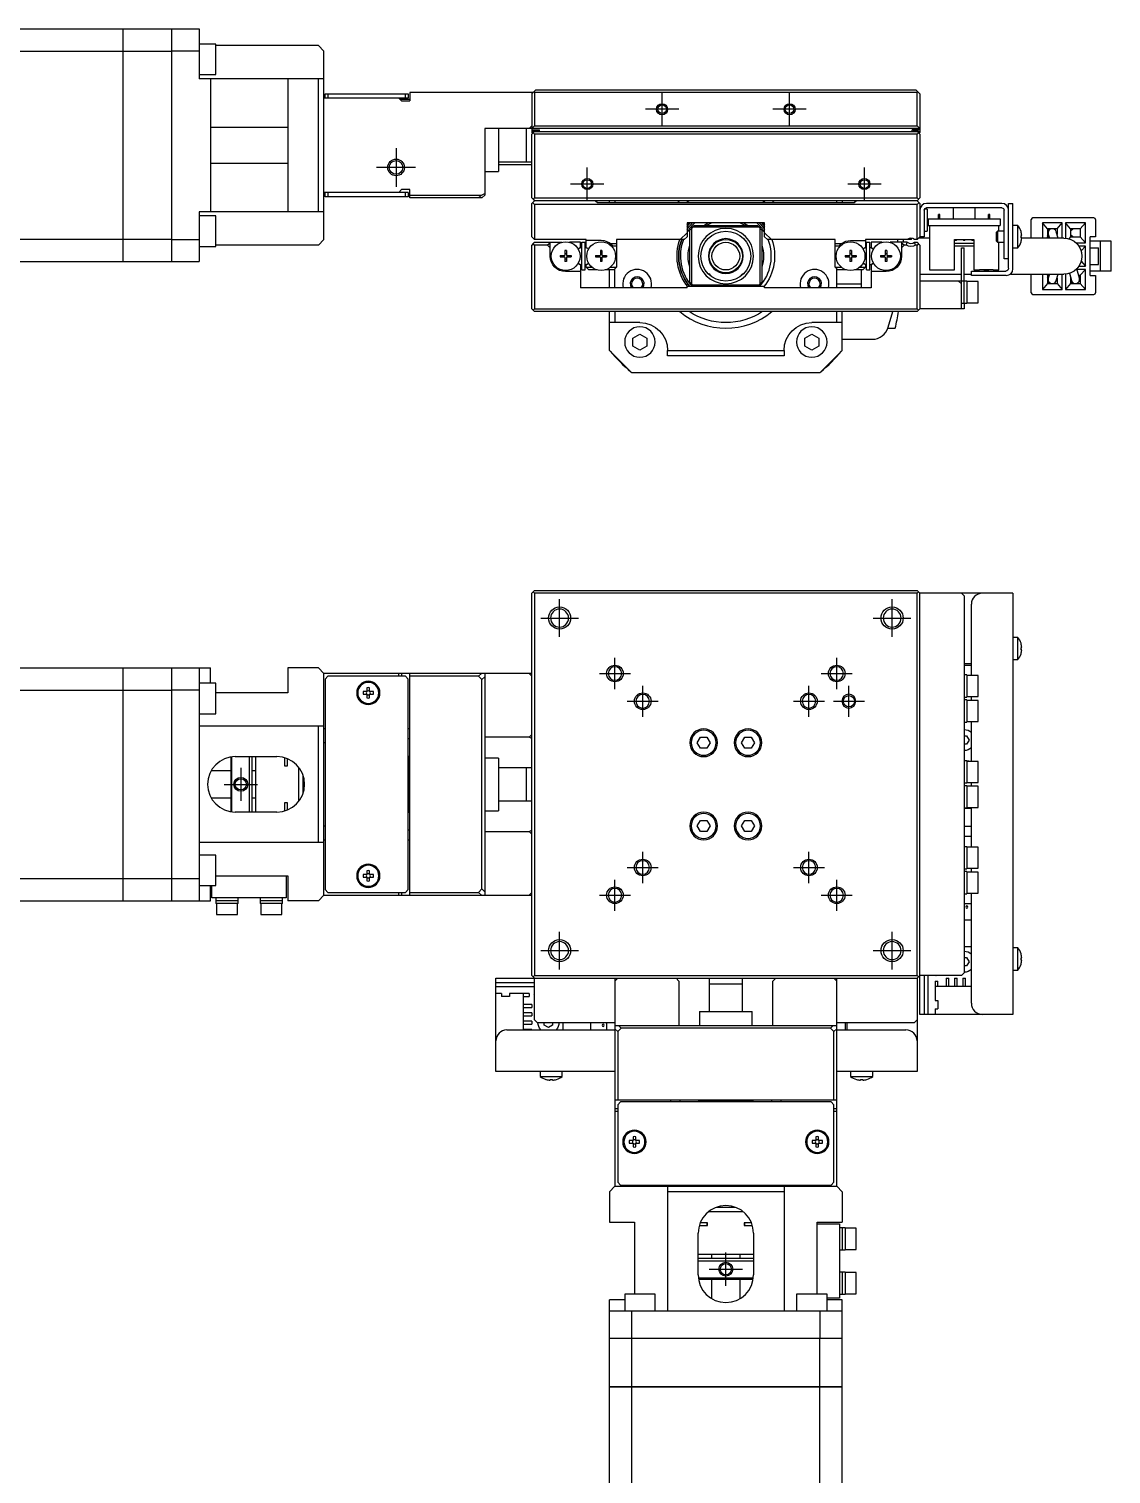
# Model space of a CAD drawing. Extents: x 0 to 902, y -8 to 514.
# Drawn here: x 231.6 to 426.8, y 252.8 to 513.5 of the extents above; entities that cross this region are included whole.
import ezdxf

# ---------------------------------------------------------------- set-up
doc = ezdxf.new("R2010")
doc.units = 0
doc.header["$LTSCALE"] = 0.5
doc.linetypes.add('CENTER', pattern=[50.8, 31.75, -6.35, 6.35, -6.35])
for name, color, linetype in [('MSM_CENTER', 1, 'CENTER'), ('MSM_CONTINUOUS', 7, 'CONTINUOUS'), ('MSM_NARROW', 5, 'CONTINUOUS')]:
    doc.layers.add(name, color=color, linetype=linetype)

msp = doc.modelspace()

# ---------------------------------------------------------------- linework, layer by layer
at = {"layer": 'MSM_CENTER'}
for p, q in [((345.81, 496.02), (345.81, 502.02)), ((368.81, 496.02), (368.81, 502.02)), ((348.81, 499.02), (342.81, 499.02)), ((371.81, 499.02), (365.81, 499.02)), ((297.81, 492.02), (297.81, 485.02)), ((301.31, 488.52), (294.31, 488.52)), ((332.31, 482.52), (332.31, 488.52)), ((382.31, 482.52), (382.31, 488.52)), ((335.31, 485.52), (329.31, 485.52)), ((385.31, 485.52), (379.31, 485.52)), ((327.31, 403.81), (327.31, 410.61)), ((387.31, 403.81), (387.31, 410.61)), ((323.91, 407.21), (330.71, 407.21)), ((383.91, 407.21), (390.71, 407.21)), ((337.31, 394.41), (337.31, 400.01)), ((377.31, 394.41), (377.31, 400.01)), ((334.51, 397.21), (340.11, 397.21)), ((374.51, 397.21), (380.11, 397.21)), ((342.31, 389.41), (342.31, 395.01)), ((372.31, 389.41), (372.31, 395.01)), ((379.51, 389.41), (379.51, 395.01)), ((339.51, 392.21), (345.11, 392.21)), ((369.51, 392.21), (375.11, 392.21)), ((376.71, 392.21), (382.31, 392.21)), ((269.81, 380.21), (269.81, 374.21)), ((266.81, 377.21), (272.81, 377.21)), ((342.31, 359.41), (342.31, 365.01)), ((372.31, 359.41), (372.31, 365.01)), ((337.31, 354.41), (337.31, 360.01)), ((339.51, 362.21), (345.11, 362.21)), ((369.51, 362.21), (375.11, 362.21)), ((377.31, 354.41), (377.31, 360.01)), ((334.51, 357.21), (340.11, 357.21)), ((374.51, 357.21), (380.11, 357.21)), ((327.31, 343.81), (327.31, 350.61)), ((387.31, 343.81), (387.31, 350.61)), ((323.91, 347.21), (330.71, 347.21)), ((383.91, 347.21), (390.71, 347.21)), ((357.31, 286.72), (357.31, 292.72)), ((354.31, 289.72), (360.31, 289.72))]:
    msp.add_line(p, q, dxfattribs=at)
at = {"layer": 'MSM_CONTINUOUS'}
for p, q in [((224.61, 513.52), (248.56, 513.52)), ((248.56, 471.52), (248.56, 513.52)), ((248.56, 513.47), (248.61, 513.47)), ((248.61, 471.52), (248.61, 513.52)), ((248.61, 513.52), (262.31, 513.52)), ((257.31, 513.52), (257.31, 471.52)), ((262.31, 513.52), (262.31, 504.52)), ((224.61, 509.49), (248.56, 509.49)), ((248.56, 509.23), (248.61, 509.23)), ((248.61, 509.49), (257.31, 509.49)), ((262.31, 509.52), (257.31, 509.52)), ((265.31, 510.77), (262.31, 510.77)), ((265.31, 505.27), (265.31, 510.77)), ((283.81, 510.52), (265.31, 510.52)), ((284.81, 509.52), (283.81, 510.52)), ((284.81, 475.52), (284.81, 509.52)), ((262.31, 505.27), (265.31, 505.27)), ((284.81, 504.52), (262.31, 504.52)), ((264.31, 504.52), (264.31, 480.52)), ((278.31, 504.52), (278.31, 480.52)), ((283.81, 480.52), (283.81, 504.52)), ((300.01, 501.02), (284.81, 501.02)), ((285.01, 501.02), (285.01, 501.82)), ((285.01, 501.82), (300.01, 501.82)), ((285.51, 501.82), (285.51, 501.02)), ((298.81, 500.52), (298.31, 501.02)), ((300.31, 500.77), (298.56, 500.77)), ((299.51, 501.02), (299.51, 501.82)), ((300.01, 501.82), (300.01, 501.02)), ((300.31, 502.02), (300.31, 500.52)), ((322.51, 502.02), (300.31, 502.02)), ((322.66, 502.17), (322.31, 501.82)), ((322.31, 502.02), (322.31, 494.82)), ((323.01, 502.52), (322.66, 502.17)), ((322.81, 502.02), (322.66, 502.17)), ((322.81, 502.02), (322.81, 496.02)), ((391.81, 502.02), (322.81, 502.02)), ((323.01, 502.52), (391.61, 502.52)), ((392.31, 501.82), (391.61, 502.52)), ((391.96, 502.17), (391.81, 502.02)), ((391.81, 496.02), (391.81, 502.02)), ((392.31, 501.82), (392.31, 494.82)), ((298.81, 500.52), (300.31, 500.52)), ((278.31, 495.73), (264.31, 495.73)), ((392.31, 495.52), (313.81, 495.52)), ((313.81, 495.52), (313.81, 483.52)), ((316.31, 495.52), (316.31, 487.77)), ((321.31, 495.52), (321.31, 489.52)), ((322.31, 496.02), (321.81, 495.52)), ((322.31, 495.52), (322.81, 496.02)), ((322.81, 496.02), (391.81, 496.02)), ((391.81, 496.02), (392.31, 495.52)), ((322.31, 495.32), (323.71, 495.32)), ((322.41, 494.72), (322.31, 494.82)), ((322.56, 494.77), (322.31, 494.52)), ((322.31, 483.02), (322.31, 494.52)), ((322.41, 494.62), (322.41, 494.82)), ((322.81, 495.02), (322.56, 494.77)), ((322.81, 494.52), (322.56, 494.77)), ((323.41, 495.12), (322.71, 495.12)), ((322.81, 495.02), (391.81, 495.02)), ((391.81, 494.52), (322.81, 494.52)), ((322.81, 494.52), (322.81, 483.02)), ((323.71, 495.02), (323.71, 495.32)), ((392.31, 495.32), (390.91, 495.32)), ((390.91, 495.02), (390.91, 495.32)), ((391.91, 495.12), (391.21, 495.12)), ((392.31, 494.52), (391.81, 495.02)), ((392.06, 494.77), (391.81, 494.52)), ((391.81, 483.02), (391.81, 494.52)), ((392.31, 494.82), (392.21, 494.72)), ((392.21, 494.82), (392.21, 494.62)), ((392.31, 494.52), (392.31, 483.02)), ((264.31, 489.31), (278.31, 489.31)), ((313.81, 487.77), (316.31, 487.77)), ((316.31, 489.52), (322.31, 489.52)), ((322.31, 489.02), (316.31, 489.02)), ((300.01, 484.02), (284.81, 484.02)), ((285.01, 483.22), (285.01, 484.02)), ((300.01, 483.22), (285.01, 483.22)), ((285.51, 484.02), (285.51, 483.22)), ((298.31, 484.02), (298.81, 484.52)), ((300.31, 484.52), (298.81, 484.52)), ((299.51, 483.22), (299.51, 484.02)), ((300.01, 484.02), (300.01, 483.22)), ((300.31, 483.02), (300.31, 484.52)), ((300.31, 483.52), (313.2, 483.52)), ((313.31, 483.02), (300.31, 483.02)), ((312.7, 483.02), (313.2, 483.52)), ((313.2, 483.52), (313.81, 483.82)), ((313.81, 483.52), (313.31, 483.02)), ((322.31, 483.02), (322.56, 482.77)), ((322.81, 482.52), (322.31, 482.02)), ((322.56, 482.77), (322.81, 483.02)), ((322.56, 482.77), (322.81, 482.52)), ((322.81, 483.02), (391.81, 483.02)), ((391.81, 482.52), (322.81, 482.52)), ((333.81, 482.52), (334.16, 482.17)), ((336.31, 482.17), (336.31, 482.52)), ((337.31, 482.52), (337.31, 482.17)), ((377.31, 482.17), (377.31, 482.52)), ((378.31, 482.52), (378.31, 482.17)), ((380.46, 482.17), (380.81, 482.52)), ((391.81, 483.02), (392.06, 482.77)), ((391.81, 482.52), (392.31, 483.02)), ((392.31, 482.02), (391.81, 482.52)), ((284.81, 480.52), (262.31, 480.52)), ((262.31, 480.52), (262.31, 471.52)), ((322.31, 476.02), (322.31, 482.02)), ((322.81, 481.82), (322.46, 482.17)), ((322.81, 481.82), (322.81, 475.52)), ((391.81, 481.82), (322.81, 481.82)), ((334.16, 482.17), (380.46, 482.17)), ((392.16, 482.17), (391.81, 481.82)), ((391.81, 475.52), (391.81, 481.82)), ((392.31, 482.02), (392.31, 476.02)), ((393.11, 480.82), (393.11, 476.02)), ((393.61, 481.02), (393.16, 481.02)), ((407.11, 482.02), (393.51, 482.02)), ((407.11, 481.22), (393.51, 481.22)), ((393.61, 481.02), (393.61, 477.02)), ((395.94, 480.02), (395.69, 480.02)), ((395.69, 479.22), (395.69, 480.02)), ((395.94, 479.22), (395.94, 480.02)), ((398.31, 481.22), (398.31, 479.22)), ((402.31, 479.22), (402.31, 481.22)), ((404.69, 479.22), (404.69, 480.02)), ((404.94, 480.02), (404.69, 480.02)), ((404.94, 479.22), (404.94, 480.02)), ((407.51, 472.02), (407.51, 480.82)), ((408.31, 470.32), (408.31, 482.02)), ((408.31, 482.02), (409.11, 482.02)), ((409.11, 470.22), (409.11, 482.02)), ((265.31, 479.77), (262.31, 479.77)), ((265.31, 474.27), (265.31, 479.77)), ((364.31, 478.52), (350.31, 478.52)), ((350.31, 478.52), (350.31, 476.02)), ((350.81, 477.22), (351.11, 477.52)), ((350.81, 467.82), (350.81, 477.22)), ((351.31, 477.72), (351.11, 477.52)), ((351.11, 477.52), (351.11, 467.52)), ((351.31, 477.72), (351.61, 478.02)), ((363.31, 477.72), (351.31, 477.72)), ((351.61, 478.02), (363.01, 478.02)), ((363.01, 478.02), (363.81, 477.22)), ((363.51, 467.52), (363.51, 477.52)), ((363.81, 477.22), (363.81, 467.82)), ((364.31, 476.02), (364.31, 478.52)), ((393.81, 479.22), (393.81, 478.02)), ((393.81, 479.22), (406.81, 479.22)), ((393.81, 478.02), (406.81, 478.02)), ((394.06, 478.02), (394.06, 470.02)), ((406.56, 477.02), (406.56, 478.02)), ((406.81, 479.22), (406.81, 478.02)), ((410.01, 478.02), (409.11, 478.02)), ((410.01, 474.02), (410.01, 478.02)), ((412.41, 475.77), (412.41, 479.12)), ((423.71, 479.42), (412.71, 479.42)), ((417.96, 478.52), (414.41, 478.52)), ((414.41, 478.52), (414.41, 475.77)), ((415.31, 477.47), (414.41, 478.52)), ((415.31, 477.47), (415.31, 475.97)), ((417.06, 477.47), (415.31, 477.47)), ((415.31, 477.09), (415.69, 477.47)), ((417.06, 477.47), (417.96, 478.52)), ((417.06, 477.47), (417.06, 476.4)), ((417.96, 475.77), (417.96, 478.52)), ((418.56, 478.52), (418.56, 475.76)), ((422.21, 478.52), (418.56, 478.52)), ((419.51, 477.47), (418.56, 478.52)), ((419.51, 477.47), (419.51, 475.97)), ((421.26, 477.47), (419.51, 477.47)), ((419.51, 477.09), (419.89, 477.47)), ((421.26, 477.47), (422.21, 478.52)), ((421.26, 477.47), (421.26, 475.97)), ((422.21, 474.92), (422.21, 478.52)), ((424.01, 479.12), (424.01, 476.02)), ((224.61, 475.55), (248.56, 475.55)), ((248.56, 475.8), (248.61, 475.8)), ((248.61, 475.55), (257.31, 475.55)), ((257.31, 475.52), (262.31, 475.52)), ((283.81, 474.52), (284.81, 475.52)), ((322.31, 476.02), (322.81, 475.52)), ((322.56, 474.77), (322.31, 474.52)), ((322.56, 474.77), (322.81, 475.02)), ((322.81, 474.52), (322.56, 474.77)), ((332.11, 475.52), (322.81, 475.52)), ((322.81, 475.02), (327.7, 475.02)), ((325.61, 474.87), (325.11, 474.52)), ((325.61, 472.52), (325.61, 475.02)), ((331.11, 475.02), (329.13, 475.02)), ((331.11, 474.07), (331.11, 475.02)), ((331.31, 470.02), (331.31, 475.02)), ((331.31, 475.02), (331.91, 475.02)), ((331.91, 470.02), (331.91, 475.02)), ((332.11, 474.07), (332.11, 475.52)), ((334.81, 475.32), (332.11, 475.32)), ((336.41, 474.82), (337.61, 474.82)), ((349.81, 475.52), (337.61, 475.52)), ((337.61, 475.52), (337.61, 470.52)), ((349.1, 475.52), (350.31, 476.72)), ((350.31, 476.02), (349.81, 475.52)), ((356.25, 475.48), (356.25, 475.48)), ((364.31, 476.72), (365.52, 475.52)), ((364.81, 475.52), (364.31, 476.02)), ((377.01, 475.52), (364.81, 475.52)), ((377.01, 470.52), (377.01, 475.52)), ((377.01, 474.82), (378.21, 474.82)), ((379.81, 475.32), (382.51, 475.32)), ((390.81, 475.52), (382.51, 475.52)), ((382.51, 475.52), (382.51, 474.07)), ((382.71, 470.02), (382.71, 475.02)), ((382.71, 475.02), (383.31, 475.02)), ((383.31, 470.02), (383.31, 475.02)), ((383.51, 475.02), (383.51, 474.07)), ((385.5, 475.02), (383.51, 475.02)), ((390.05, 475.02), (386.93, 475.02)), ((388.31, 475.02), (388.31, 475.52)), ((389.01, 475.02), (389.01, 472.52)), ((389.51, 474.52), (389.01, 474.87)), ((389.31, 475.52), (389.31, 475.02)), ((389.88, 474.52), (390.05, 475.02)), ((390.81, 475.52), (390.81, 475.76)), ((391.81, 475.52), (391.37, 475.52)), ((391.54, 474.52), (391.37, 475.02)), ((391.37, 475.02), (391.81, 475.02)), ((391.81, 475.52), (392.31, 476.02)), ((392.31, 474.52), (391.81, 475.02)), ((392.06, 474.77), (391.81, 474.52)), ((394.06, 475.77), (392.06, 475.77)), ((393.11, 476.02), (392.31, 476.02)), ((393.11, 477.02), (393.61, 477.02)), ((398.56, 475.52), (402.06, 475.52)), ((398.56, 470.02), (398.56, 475.52)), ((402.06, 474.82), (398.56, 474.82)), ((402.06, 475.52), (402.06, 470.02)), ((406.31, 477.02), (406.11, 476.82)), ((406.11, 475.22), (406.11, 476.82)), ((406.11, 475.22), (406.31, 475.02)), ((406.31, 477.02), (406.31, 475.02)), ((407.51, 477.02), (406.31, 477.02)), ((406.31, 475.02), (407.51, 475.02)), ((406.56, 470.02), (406.56, 475.02)), ((410.57, 476.95), (410.57, 476.97)), ((410.57, 476.22), (410.7, 476.22)), ((410.57, 475.82), (410.57, 476.22)), ((410.7, 475.82), (410.57, 475.82)), ((410.57, 475.07), (410.57, 475.09)), ((418.31, 475.77), (410.65, 475.77)), ((415.31, 475.97), (415.14, 475.77)), ((415.6, 476.05), (415.31, 476.34)), ((415.31, 475.97), (415.63, 475.97)), ((415.47, 476.5), (415.69, 475.77)), ((417.25, 475.77), (416.91, 476.93)), ((419.51, 475.97), (419.21, 475.64)), ((419.89, 475.97), (419.51, 476.34)), ((419.51, 475.97), (421.26, 475.97)), ((420.5, 474.92), (422.21, 474.92)), ((421.26, 475.97), (422.21, 474.92)), ((424.01, 476.02), (423.01, 476.02)), ((423.01, 469.02), (423.01, 476.02)), ((426.81, 475.22), (423.01, 475.22)), ((424.9, 469.82), (424.9, 475.22)), ((426.81, 469.82), (426.81, 475.22)), ((262.31, 474.27), (265.31, 474.27)), ((283.81, 474.52), (265.31, 474.52)), ((322.31, 463.02), (322.31, 474.52)), ((322.81, 474.52), (322.81, 463.02)), ((325.11, 474.52), (322.81, 474.52)), ((325.11, 474.52), (325.61, 474.02)), ((327.41, 472.66), (328.21, 472.66)), ((327.41, 472.66), (327.41, 472.37)), ((327.41, 472.37), (328.21, 472.37)), ((327.94, 472.66), (327.94, 472.37)), ((328.56, 473.52), (328.27, 473.52)), ((328.27, 473.52), (328.27, 472.72)), ((328.27, 472.99), (328.56, 472.99)), ((328.27, 472.31), (328.27, 471.52)), ((328.27, 472.05), (328.56, 472.05)), ((328.56, 473.52), (328.56, 472.72)), ((328.56, 472.31), (328.56, 471.52)), ((328.62, 472.66), (329.41, 472.66)), ((328.62, 472.37), (329.41, 472.37)), ((328.88, 472.37), (328.88, 472.66)), ((329.41, 472.66), (329.41, 472.37)), ((331.11, 474.07), (330.85, 473.92)), ((332.11, 474.07), (332.33, 473.94)), ((333.81, 472.66), (334.61, 472.66)), ((333.81, 472.66), (333.81, 472.37)), ((333.81, 472.37), (334.61, 472.37)), ((334.34, 472.66), (334.34, 472.37)), ((334.96, 473.52), (334.67, 473.52)), ((334.67, 473.52), (334.67, 472.72)), ((334.67, 472.99), (334.96, 472.99)), ((334.67, 472.31), (334.67, 471.52)), ((334.67, 472.05), (334.96, 472.05)), ((334.96, 473.52), (334.96, 472.72)), ((334.96, 472.31), (334.96, 471.52)), ((335.02, 472.66), (335.81, 472.66)), ((335.02, 472.37), (335.81, 472.37)), ((335.28, 472.37), (335.28, 472.66)), ((335.81, 472.66), (335.81, 472.37)), ((337.61, 474.32), (336.96, 474.32)), ((354.45, 473.83), (354.51, 473.89)), ((354.51, 473.96), (354.51, 473.89)), ((377.67, 474.32), (377.01, 474.32)), ((378.81, 472.66), (379.61, 472.66)), ((378.81, 472.66), (378.81, 472.37)), ((378.81, 472.37), (379.61, 472.37)), ((379.34, 472.66), (379.34, 472.37)), ((379.96, 473.52), (379.67, 473.52)), ((379.67, 473.52), (379.67, 472.72)), ((379.67, 472.99), (379.96, 472.99)), ((379.67, 472.31), (379.67, 471.52)), ((379.67, 472.05), (379.96, 472.05)), ((379.96, 473.52), (379.96, 472.72)), ((379.96, 472.31), (379.96, 471.52)), ((380.02, 472.66), (380.81, 472.66)), ((380.02, 472.37), (380.81, 472.37)), ((380.28, 472.37), (380.28, 472.66)), ((380.81, 472.66), (380.81, 472.37)), ((382.51, 474.07), (382.29, 473.94)), ((383.51, 474.07), (383.77, 473.92)), ((385.21, 472.66), (386.01, 472.66)), ((385.21, 472.66), (385.21, 472.37)), ((385.21, 472.37), (386.01, 472.37)), ((385.74, 472.66), (385.74, 472.37)), ((386.36, 473.52), (386.07, 473.52)), ((386.07, 473.52), (386.07, 472.72)), ((386.07, 472.99), (386.36, 472.99)), ((386.07, 472.31), (386.07, 471.52)), ((386.07, 472.05), (386.36, 472.05)), ((386.36, 473.52), (386.36, 472.72)), ((386.36, 472.31), (386.36, 471.52)), ((386.42, 472.66), (387.21, 472.66)), ((386.42, 472.37), (387.21, 472.37)), ((386.68, 472.37), (386.68, 472.66)), ((387.21, 472.66), (387.21, 472.37)), ((389.01, 474.02), (389.51, 474.52)), ((389.88, 474.52), (389.51, 474.52)), ((391.81, 474.52), (391.54, 474.52)), ((391.81, 463.02), (391.81, 474.52)), ((392.31, 474.52), (392.31, 463.02)), ((402.06, 474.32), (398.56, 474.32)), ((399.81, 463.02), (399.81, 474.02)), ((399.81, 474.02), (400.31, 474.02)), ((400.31, 464.02), (400.31, 474.02)), ((408.31, 472.02), (407.51, 472.02)), ((409.11, 474.02), (410.01, 474.02)), ((422.21, 474.32), (421.02, 474.32)), ((421.43, 473.45), (422.21, 474.32)), ((422.21, 470.72), (422.21, 474.32)), ((423.01, 474.02), (424.51, 474.02)), ((424.51, 471.02), (424.51, 474.02)), ((224.61, 471.52), (248.56, 471.52)), ((248.56, 471.57), (248.61, 471.57)), ((248.61, 471.52), (262.31, 471.52)), ((328.56, 471.52), (328.27, 471.52)), ((331.11, 469.72), (328.41, 469.72)), ((330.85, 471.12), (331.11, 470.97)), ((331.11, 470.97), (331.11, 466.82)), ((331.31, 470.02), (331.91, 470.02)), ((332.11, 470.97), (332.33, 471.1)), ((332.11, 470.52), (332.11, 470.97)), ((332.11, 470.52), (333.15, 470.52)), ((332.11, 470.52), (332.61, 470.02)), ((334.1, 470.02), (332.61, 470.02)), ((334.96, 471.52), (334.67, 471.52)), ((337.11, 470.02), (335.53, 470.02)), ((336.31, 466.82), (336.31, 470.02)), ((336.47, 470.52), (337.61, 470.52)), ((337.11, 470.02), (337.61, 470.52)), ((337.31, 466.82), (337.31, 470.22)), ((354.51, 471.14), (354.45, 471.21)), ((354.51, 471.14), (354.51, 471.07)), ((356.25, 469.55), (356.25, 469.55)), ((377.01, 470.52), (378.15, 470.52)), ((377.01, 470.52), (377.51, 470.02)), ((379.1, 470.02), (377.26, 470.02)), ((377.26, 470.02), (377.26, 466.82)), ((377.31, 470.02), (377.31, 470.22)), ((379.96, 471.52), (379.67, 471.52)), ((382.01, 470.02), (380.53, 470.02)), ((381.47, 470.52), (382.51, 470.52)), ((381.76, 466.82), (381.76, 470.02)), ((382.01, 470.02), (382.51, 470.52)), ((382.51, 470.97), (382.29, 471.1)), ((382.51, 470.97), (382.51, 470.52)), ((382.71, 470.02), (383.31, 470.02)), ((383.77, 471.12), (383.51, 470.97)), ((383.51, 470.97), (383.51, 466.82)), ((386.21, 469.72), (383.51, 469.72)), ((386.36, 471.52), (386.07, 471.52)), ((394.06, 470.02), (398.56, 470.02)), ((401.61, 469.02), (401.61, 469.82)), ((401.61, 469.82), (407.81, 469.82)), ((402.06, 470.02), (403.06, 470.02)), ((403.06, 470.12), (405.56, 470.12)), ((403.06, 470.02), (403.06, 470.12)), ((403.86, 470.12), (403.86, 470.02)), ((403.86, 470.02), (404.76, 470.02)), ((404.24, 470.12), (404.24, 470.02)), ((404.39, 470.12), (404.39, 470.02)), ((404.76, 470.12), (404.76, 470.02)), ((405.56, 470.02), (405.56, 470.12)), ((405.56, 470.02), (406.56, 470.02)), ((419.35, 469.25), (419.21, 469.39)), ((419.3, 469.42), (419.66, 468.11)), ((421.11, 468.52), (420.63, 470.24)), ((422.21, 470.12), (420.66, 470.12)), ((421.02, 470.72), (422.21, 470.72)), ((421.26, 469.07), (422.21, 470.12)), ((421.43, 471.59), (422.21, 470.72)), ((422.21, 466.52), (422.21, 470.12)), ((423.01, 471.02), (424.51, 471.02)), ((426.81, 469.82), (423.01, 469.82)), ((350.31, 466.82), (331.11, 466.82)), ((350.31, 466.82), (350.31, 467.02)), ((364.31, 467.02), (350.31, 467.02)), ((351.61, 467.02), (350.81, 467.82)), ((351.31, 467.32), (363.31, 467.32)), ((354.15, 469.32), (354.34, 469.32)), ((354.56, 469.09), (354.34, 469.32)), ((354.56, 469.09), (354.39, 469.09)), ((354.56, 468.95), (354.56, 469.09)), ((360.29, 469.32), (360.06, 469.09)), ((360.23, 469.09), (360.06, 469.09)), ((360.06, 469.09), (360.06, 468.95)), ((360.06, 468.95), (360.06, 468.95)), ((360.29, 469.32), (360.48, 469.32)), ((363.81, 467.82), (363.01, 467.02)), ((364.31, 466.82), (364.31, 467.02)), ((383.51, 466.82), (364.31, 466.82)), ((377.26, 467.52), (381.76, 467.52)), ((392.31, 469.27), (399.81, 469.27)), ((400.81, 468.02), (392.31, 468.02)), ((399.31, 468.02), (399.81, 467.52)), ((400.31, 469.27), (401.61, 469.27)), ((400.81, 468.02), (400.81, 464.02)), ((402.81, 467.92), (400.81, 467.92)), ((407.91, 469.02), (401.61, 469.02)), ((402.81, 464.12), (402.81, 467.92)), ((408.64, 469.27), (418.31, 469.27)), ((412.41, 465.92), (412.41, 469.27)), ((414.41, 469.27), (414.41, 466.52)), ((415.31, 467.57), (414.41, 466.52)), ((415.31, 469.07), (415.14, 469.27)), ((415.31, 469.07), (415.31, 467.57)), ((415.63, 469.07), (415.31, 469.07)), ((415.31, 468.69), (415.6, 468.98)), ((415.69, 467.57), (415.31, 467.94)), ((415.31, 467.57), (417.06, 467.57)), ((415.69, 469.27), (415.47, 468.53)), ((416.91, 468.1), (417.25, 469.27)), ((417.06, 468.63), (417.06, 467.57)), ((417.06, 467.57), (417.96, 466.52)), ((417.96, 466.52), (417.96, 469.27)), ((418.56, 469.28), (418.56, 466.52)), ((419.51, 467.57), (418.56, 466.52)), ((419.51, 468.66), (419.51, 467.57)), ((419.89, 467.57), (419.51, 467.94)), ((419.51, 467.57), (421.26, 467.57)), ((420.96, 469.07), (421.26, 469.07)), ((421.26, 469.07), (421.26, 467.57)), ((421.26, 467.57), (422.21, 466.52)), ((423.01, 469.02), (424.01, 469.02)), ((424.01, 469.02), (424.01, 465.92)), ((412.71, 465.62), (423.71, 465.62)), ((414.41, 466.52), (417.96, 466.52)), ((418.56, 466.52), (422.21, 466.52)), ((322.81, 462.52), (322.31, 463.02)), ((322.56, 462.77), (322.81, 463.02)), ((322.81, 463.02), (391.81, 463.02)), ((391.81, 462.52), (322.81, 462.52)), ((336.31, 455.52), (336.31, 462.52)), ((337.31, 462.52), (337.31, 460.52)), ((377.31, 460.52), (377.31, 462.52)), ((378.31, 455.52), (378.31, 462.52)), ((386.61, 459.69), (387.42, 462.52)), ((391.81, 463.02), (392.06, 462.77)), ((392.06, 462.77), (391.81, 462.52)), ((392.06, 462.77), (392.31, 463.02)), ((400.31, 463.02), (392.31, 463.02)), ((399.81, 464.02), (400.81, 464.02)), ((400.31, 464.02), (400.31, 463.02)), ((400.81, 464.12), (402.81, 464.12)), ((341.81, 460.52), (336.31, 460.52)), ((378.31, 460.52), (372.81, 460.52)), ((386.56, 459.52), (387.88, 459.52)), ((340.56, 457.74), (341.81, 458.46)), ((340.56, 456.29), (340.56, 457.74)), ((341.81, 458.46), (343.06, 457.74)), ((343.06, 457.74), (343.06, 456.29)), ((371.56, 457.74), (372.81, 458.46)), ((371.56, 456.29), (371.56, 457.74)), ((372.81, 458.46), (374.06, 457.74)), ((374.06, 457.74), (374.06, 456.29)), ((378.31, 457.52), (383.73, 457.52)), ((336.31, 455.52), (340.31, 451.52)), ((341.81, 455.57), (340.56, 456.29)), ((343.06, 456.29), (341.81, 455.57)), ((346.81, 455.52), (367.81, 455.52)), ((346.81, 454.52), (346.81, 455.52)), ((367.81, 454.52), (346.81, 454.52)), ((367.81, 455.52), (367.81, 454.52)), ((372.81, 455.57), (371.56, 456.29)), ((374.06, 456.29), (372.81, 455.57)), ((374.31, 451.52), (378.31, 455.52)), ((340.31, 451.52), (374.31, 451.52)), ((322.31, 411.71), (322.81, 412.21)), ((322.81, 412.21), (391.81, 412.21)), ((391.81, 412.21), (392.06, 411.96)), ((322.31, 342.71), (322.31, 411.71)), ((322.81, 411.71), (322.56, 411.96)), ((391.81, 411.71), (322.81, 411.71)), ((322.81, 411.71), (322.81, 342.71)), ((392.06, 411.96), (391.81, 411.71)), ((391.81, 342.71), (391.81, 411.71)), ((392.06, 411.96), (392.31, 411.71)), ((409.11, 411.71), (392.31, 411.71)), ((392.31, 335.71), (392.31, 411.71)), ((400.31, 411.21), (399.81, 411.71)), ((400.31, 411.21), (400.31, 343.21)), ((401.61, 396.86), (401.61, 409.71)), ((409.11, 411.71), (409.11, 335.71)), ((410.01, 403.71), (409.11, 403.71)), ((410.01, 399.71), (410.01, 403.71)), ((410.57, 402.64), (410.57, 402.66)), ((410.57, 401.91), (410.7, 401.91)), ((410.57, 401.51), (410.57, 401.91)), ((400.31, 399.01), (401.61, 399.01)), ((409.11, 399.71), (410.01, 399.71)), ((410.7, 401.51), (410.57, 401.51)), ((410.57, 400.76), (410.57, 400.79)), ((224.61, 398.21), (248.56, 398.21)), ((248.56, 356.21), (248.56, 398.21)), ((248.56, 398.16), (248.61, 398.16)), ((248.61, 398.21), (264.31, 398.21)), ((248.61, 356.21), (248.61, 398.21)), ((257.31, 398.21), (257.31, 356.21)), ((262.31, 398.21), (262.31, 356.21)), ((264.31, 395.46), (264.31, 398.21)), ((278.31, 398.21), (278.31, 393.71)), ((283.81, 398.21), (278.31, 398.21)), ((284.81, 397.21), (283.81, 398.21)), ((284.81, 357.21), (284.81, 397.21)), ((322.31, 397.21), (284.81, 397.21)), ((285.51, 396.71), (285.01, 396.21)), ((299.51, 396.71), (285.51, 396.71)), ((298.31, 396.71), (298.31, 397.21)), ((298.81, 397.21), (298.81, 396.71)), ((300.01, 396.21), (299.51, 396.71)), ((300.31, 357.21), (300.31, 397.21)), ((312.7, 396.71), (300.31, 396.71)), ((312.7, 396.71), (313.2, 397.21)), ((313.31, 396.1), (312.7, 396.71)), ((313.81, 396.6), (313.31, 396.1)), ((313.81, 397.21), (313.81, 357.21)), ((321.81, 397.21), (322.31, 396.71)), ((400.31, 398.71), (401.61, 398.71)), ((400.81, 396.96), (400.31, 396.96)), ((400.81, 396.96), (400.81, 392.96)), ((402.81, 396.86), (400.81, 396.86)), ((402.81, 393.06), (402.81, 396.86)), ((224.61, 394.19), (248.56, 394.19)), ((248.56, 393.93), (248.61, 393.93)), ((248.61, 394.19), (257.31, 394.19)), ((262.31, 394.21), (257.31, 394.21)), ((265.31, 395.46), (262.31, 395.46)), ((265.31, 389.96), (265.31, 395.46)), ((285.01, 396.21), (285.01, 358.21)), ((292.57, 393.95), (291.89, 393.95)), ((292.57, 394.63), (292.57, 393.95)), ((293.05, 393.95), (293.05, 394.63)), ((293.73, 393.95), (293.05, 393.95)), ((300.01, 358.21), (300.01, 396.21)), ((313.31, 358.33), (313.31, 396.1)), ((278.31, 393.71), (265.31, 393.71)), ((291.89, 393.47), (292.57, 393.47)), ((292.57, 393.47), (292.57, 392.8)), ((293.05, 392.8), (293.05, 393.47)), ((293.05, 393.47), (293.73, 393.47)), ((400.31, 392.96), (400.81, 392.96)), ((400.81, 392.46), (400.31, 392.46)), ((400.81, 393.06), (402.81, 393.06)), ((400.81, 392.46), (400.81, 388.46)), ((402.81, 392.36), (400.81, 392.36)), ((401.61, 392.36), (401.61, 393.06)), ((402.81, 388.56), (402.81, 392.36)), ((262.31, 389.96), (265.31, 389.96)), ((400.81, 388.56), (402.81, 388.56)), ((401.61, 381.36), (401.61, 388.56)), ((284.81, 387.71), (262.31, 387.71)), ((283.81, 366.71), (283.81, 387.71)), ((285.01, 387.21), (284.81, 387.21)), ((300.31, 387.21), (300.01, 387.21)), ((322.31, 386.2), (321.81, 385.7)), ((400.31, 388.46), (400.81, 388.46)), ((400.31, 385.96), (400.74, 385.96)), ((400.74, 385.96), (401.18, 385.21)), ((285.01, 384.71), (284.81, 384.71)), ((300.01, 385.46), (300.31, 385.46)), ((321.81, 385.7), (313.81, 385.7)), ((352.16, 384.71), (352.73, 385.71)), ((352.73, 383.71), (352.16, 384.71)), ((352.73, 385.71), (353.89, 385.71)), ((353.89, 383.71), (352.73, 383.71)), ((353.89, 385.71), (354.47, 384.71)), ((354.47, 384.71), (353.89, 383.71)), ((360.16, 384.71), (360.73, 385.71)), ((360.73, 383.71), (360.16, 384.71)), ((360.73, 385.71), (361.89, 385.71)), ((361.89, 383.71), (360.73, 383.71)), ((361.89, 385.71), (362.47, 384.71)), ((362.47, 384.71), (361.89, 383.71)), ((400.74, 384.46), (400.31, 384.46)), ((401.18, 385.21), (400.74, 384.46)), ((268.01, 382.15), (268.01, 372.28)), ((268.21, 372.25), (268.21, 382.18)), ((268.81, 382.21), (276.31, 382.21)), ((271.31, 382.21), (271.31, 372.21)), ((271.81, 382.21), (271.81, 372.21)), ((272.51, 372.21), (272.51, 382.21)), ((277.71, 382.01), (277.71, 380.55)), ((278.21, 380.55), (278.21, 381.84)), ((300.11, 382.21), (300.01, 382.21)), ((300.11, 372.21), (300.11, 382.21)), ((300.31, 382.01), (300.11, 382.21)), ((316.31, 381.96), (313.81, 381.96)), ((316.31, 381.96), (316.31, 372.46)), ((400.81, 381.46), (400.31, 381.46)), ((400.81, 381.46), (400.81, 377.46)), ((402.81, 381.36), (400.81, 381.36)), ((402.81, 377.56), (402.81, 381.36)), ((264.48, 379.71), (268.01, 379.71)), ((271.81, 379.71), (272.51, 379.71)), ((277.71, 380.57), (278.21, 380.57)), ((277.71, 380.55), (278.21, 380.55)), ((280.21, 380.34), (280.21, 374.09)), ((281.01, 378.92), (281.01, 375.51)), ((281.01, 378.46), (281.15, 378.46)), ((322.31, 380.21), (316.31, 380.21)), ((321.31, 380.21), (321.31, 374.21)), ((281.15, 375.96), (281.01, 375.96)), ((400.31, 377.46), (400.81, 377.46)), ((400.81, 376.96), (400.31, 376.96)), ((400.81, 377.56), (402.81, 377.56)), ((400.81, 376.96), (400.81, 372.96)), ((402.81, 376.86), (400.81, 376.86)), ((401.61, 376.86), (401.61, 377.56)), ((402.81, 373.06), (402.81, 376.86)), ((268.01, 374.71), (264.48, 374.71)), ((272.51, 374.71), (271.81, 374.71)), ((277.71, 373.88), (277.71, 372.41)), ((278.21, 373.88), (277.71, 373.88)), ((278.21, 373.86), (277.71, 373.86)), ((278.21, 372.59), (278.21, 373.88)), ((316.31, 374.21), (322.31, 374.21)), ((400.31, 372.96), (400.81, 372.96)), ((400.81, 373.06), (402.81, 373.06)), ((401.61, 365.86), (401.61, 373.06)), ((276.31, 372.21), (268.81, 372.21)), ((300.01, 372.21), (300.11, 372.21)), ((300.11, 372.21), (300.31, 372.41)), ((313.81, 372.46), (316.31, 372.46)), ((352.16, 369.71), (352.73, 370.71)), ((352.73, 370.71), (353.89, 370.71)), ((353.89, 370.71), (354.47, 369.71)), ((360.16, 369.71), (360.73, 370.71)), ((360.73, 370.71), (361.89, 370.71)), ((361.89, 370.71), (362.47, 369.71)), ((401.61, 372.87), (400.31, 372.87)), ((284.81, 369.71), (285.01, 369.71)), ((300.31, 368.96), (300.01, 368.96)), ((313.81, 368.73), (321.81, 368.73)), ((321.81, 368.73), (322.31, 368.23)), ((352.73, 368.71), (352.16, 369.71)), ((353.89, 368.71), (352.73, 368.71)), ((354.47, 369.71), (353.89, 368.71)), ((360.73, 368.71), (360.16, 369.71)), ((361.89, 368.71), (360.73, 368.71)), ((362.47, 369.71), (361.89, 368.71)), ((400.31, 369.67), (401.61, 369.67)), ((401.61, 367.79), (400.31, 367.79)), ((284.81, 366.71), (262.31, 366.71)), ((284.81, 367.21), (285.01, 367.21)), ((300.01, 367.21), (300.31, 367.21)), ((400.81, 365.96), (400.31, 365.96)), ((400.81, 365.96), (400.81, 361.96)), ((402.81, 365.86), (400.81, 365.86)), ((402.81, 362.06), (402.81, 365.86)), ((265.31, 364.46), (262.31, 364.46)), ((265.31, 358.96), (265.31, 364.46)), ((224.61, 360.24), (248.56, 360.24)), ((248.56, 360.5), (248.61, 360.5)), ((248.61, 360.24), (257.31, 360.24)), ((257.31, 360.21), (262.31, 360.21)), ((265.31, 360.71), (278.31, 360.71)), ((278.01, 360.71), (278.01, 356.71)), ((278.31, 360.71), (278.31, 356.21)), ((292.57, 360.95), (291.89, 360.95)), ((291.89, 360.47), (292.57, 360.47)), ((292.57, 361.63), (292.57, 360.95)), ((292.57, 360.47), (292.57, 359.8)), ((293.05, 360.95), (293.05, 361.63)), ((293.73, 360.95), (293.05, 360.95)), ((293.05, 360.47), (293.73, 360.47)), ((293.05, 359.8), (293.05, 360.47)), ((400.31, 361.96), (400.81, 361.96)), ((400.81, 361.46), (400.31, 361.46)), ((400.81, 362.06), (402.81, 362.06)), ((400.81, 361.46), (400.81, 357.46)), ((402.81, 361.36), (400.81, 361.36)), ((401.61, 361.36), (401.61, 362.06)), ((402.81, 357.56), (402.81, 361.36)), ((262.31, 358.96), (265.31, 358.96)), ((264.31, 356.21), (264.31, 358.96)), ((264.61, 356.71), (264.61, 358.96)), ((285.01, 358.21), (285.51, 357.71)), ((285.51, 357.71), (299.51, 357.71)), ((298.31, 357.21), (298.31, 357.71)), ((298.81, 357.71), (298.81, 357.21)), ((299.51, 357.71), (300.01, 358.21)), ((300.31, 357.71), (312.7, 357.71)), ((312.7, 357.71), (313.31, 358.33)), ((313.2, 357.21), (312.7, 357.71)), ((313.31, 358.33), (313.81, 357.83)), ((322.31, 357.71), (321.81, 357.21)), ((400.31, 357.46), (400.81, 357.46)), ((400.81, 357.56), (402.81, 357.56)), ((401.61, 337.71), (401.61, 357.56)), ((212.31, 356.21), (248.56, 356.21)), ((248.56, 356.26), (248.61, 356.26)), ((248.61, 356.21), (264.31, 356.21)), ((278.01, 356.71), (264.61, 356.71)), ((265.31, 356.71), (265.31, 355.71)), ((269.31, 356.21), (265.31, 356.21)), ((269.31, 355.71), (265.31, 355.71)), ((265.41, 355.71), (265.41, 353.71)), ((269.21, 353.71), (269.21, 355.71)), ((269.31, 355.71), (269.31, 356.71)), ((273.31, 356.71), (273.31, 355.71)), ((277.31, 356.21), (273.31, 356.21)), ((277.31, 355.71), (273.31, 355.71)), ((273.41, 355.71), (273.41, 353.71)), ((277.21, 353.71), (277.21, 355.71)), ((277.31, 355.71), (277.31, 356.71)), ((283.81, 356.21), (278.31, 356.21)), ((283.81, 356.21), (284.81, 357.21)), ((284.81, 357.21), (322.31, 357.21)), ((400.31, 355.71), (401.61, 355.71)), ((265.41, 353.71), (269.21, 353.71)), ((273.41, 353.71), (277.21, 353.71)), ((400.31, 352.77), (401.61, 352.77)), ((401.61, 347.87), (400.31, 347.87)), ((410.01, 347.71), (409.11, 347.71)), ((410.01, 343.71), (410.01, 347.71)), ((400.31, 345.96), (400.74, 345.96)), ((400.74, 344.46), (400.31, 344.46)), ((400.74, 345.96), (401.18, 345.21)), ((401.18, 345.21), (400.74, 344.46)), ((410.57, 346.64), (410.57, 346.66)), ((410.57, 345.91), (410.7, 345.91)), ((410.57, 345.51), (410.57, 345.91)), ((410.7, 345.51), (410.57, 345.51)), ((410.57, 344.76), (410.57, 344.79)), ((315.81, 325.41), (315.81, 342.21)), ((315.81, 342.21), (391.81, 342.21)), ((322.56, 342.46), (322.31, 342.71)), ((322.56, 342.46), (322.81, 342.71)), ((322.81, 342.21), (322.56, 342.46)), ((322.81, 342.71), (391.81, 342.71)), ((322.81, 334.71), (322.81, 342.21)), ((337.31, 342.21), (337.31, 304.71)), ((337.31, 341.71), (337.81, 342.21)), ((348.33, 342.21), (348.83, 341.71)), ((348.83, 341.71), (348.83, 333.71)), ((354.31, 342.21), (354.31, 336.21)), ((360.31, 336.21), (360.31, 342.21)), ((365.8, 341.71), (366.3, 342.21)), ((365.8, 333.71), (365.8, 341.71)), ((376.81, 342.21), (377.31, 341.71)), ((377.31, 304.71), (377.31, 342.21)), ((391.81, 342.71), (392.06, 342.46)), ((392.31, 342.71), (391.81, 342.21)), ((391.81, 342.21), (391.81, 325.41)), ((399.81, 342.71), (392.31, 342.71)), ((393.11, 342.71), (393.11, 335.71)), ((393.81, 335.71), (393.81, 342.71)), ((395.06, 341.71), (395.06, 338.21)), ((395.06, 341.71), (395.56, 341.71)), ((395.56, 340.71), (395.56, 341.71)), ((397.06, 342.21), (397.56, 342.21)), ((397.06, 342.21), (397.06, 340.71)), ((397.56, 340.71), (397.56, 342.21)), ((398.56, 342.21), (399.06, 342.21)), ((398.56, 342.21), (398.56, 340.71)), ((399.06, 340.71), (399.06, 342.21)), ((399.81, 342.71), (400.31, 343.21)), ((400.06, 342.21), (400.56, 342.21)), ((400.06, 342.21), (400.06, 340.71)), ((400.56, 340.71), (400.56, 342.21)), ((401.56, 342.21), (401.61, 342.21)), ((401.56, 342.21), (401.56, 340.71)), ((409.11, 343.71), (410.01, 343.71)), ((322.81, 341.41), (315.81, 341.41)), ((315.81, 340.71), (322.81, 340.71)), ((316.81, 339.46), (315.81, 339.46)), ((316.81, 339.46), (316.81, 338.96)), ((321.81, 339.46), (318.31, 339.46)), ((318.31, 339.46), (318.31, 338.96)), ((320.81, 332.91), (320.81, 339.46)), ((321.81, 339.46), (321.81, 338.96)), ((354.31, 341.21), (360.31, 341.21)), ((401.61, 340.71), (395.06, 340.71)), ((318.31, 338.96), (316.81, 338.96)), ((320.81, 338.96), (321.81, 338.96)), ((322.31, 337.46), (320.81, 337.46)), ((320.81, 336.96), (322.31, 336.96)), ((322.31, 337.46), (322.31, 336.96)), ((395.06, 338.21), (395.56, 338.21)), ((395.06, 336.71), (395.06, 335.71)), ((395.06, 336.71), (395.56, 336.71)), ((395.56, 338.21), (395.56, 336.71)), ((322.31, 335.96), (320.81, 335.96)), ((320.81, 335.46), (322.31, 335.46)), ((322.31, 334.46), (320.81, 334.46)), ((320.81, 333.96), (322.31, 333.96)), ((322.31, 335.96), (322.31, 335.46)), ((322.31, 334.46), (322.31, 333.96)), ((322.81, 334.71), (323.31, 334.21)), ((337.31, 334.21), (323.31, 334.21)), ((324.56, 333.78), (324.56, 334.21)), ((325.31, 333.35), (324.56, 333.78)), ((326.06, 333.78), (325.31, 333.35)), ((326.06, 334.21), (326.06, 333.78)), ((327.97, 332.91), (327.97, 334.21)), ((332.87, 334.21), (332.87, 332.91)), ((335.81, 334.21), (335.81, 332.91)), ((352.56, 336.21), (362.06, 336.21)), ((352.56, 336.21), (352.56, 333.71)), ((362.06, 333.71), (362.06, 336.21)), ((391.31, 334.21), (377.31, 334.21)), ((378.81, 334.21), (378.81, 332.91)), ((379.11, 334.21), (379.11, 332.91)), ((391.31, 334.21), (391.81, 334.71)), ((409.11, 335.71), (392.31, 335.71)), ((317.81, 332.91), (337.31, 332.91)), ((322.31, 332.96), (320.81, 332.96)), ((322.31, 332.96), (322.31, 332.91)), ((337.31, 333.71), (377.31, 333.71)), ((337.81, 332.6), (337.31, 333.1)), ((338.42, 333.21), (337.81, 332.6)), ((337.81, 332.6), (337.81, 320.21)), ((337.92, 333.71), (338.42, 333.21)), ((376.2, 333.21), (338.42, 333.21)), ((376.2, 333.21), (376.7, 333.71)), ((376.81, 332.6), (376.2, 333.21)), ((377.31, 333.1), (376.81, 332.6)), ((376.81, 320.21), (376.81, 332.6)), ((377.31, 332.91), (389.81, 332.91)), ((337.31, 325.41), (315.81, 325.41)), ((323.81, 325.41), (323.81, 324.52)), ((323.81, 324.52), (327.81, 324.52)), ((324.86, 323.96), (324.88, 323.96)), ((325.61, 323.96), (326.01, 323.96)), ((325.61, 323.83), (325.61, 323.96)), ((326.01, 323.96), (326.01, 323.83)), ((326.74, 323.96), (326.76, 323.96)), ((327.81, 324.52), (327.81, 325.41)), ((391.81, 325.41), (377.31, 325.41)), ((379.81, 325.41), (379.81, 324.52)), ((379.81, 324.52), (383.81, 324.52)), ((380.86, 323.96), (380.88, 323.96)), ((381.61, 323.96), (382.01, 323.96)), ((381.61, 323.83), (381.61, 323.96)), ((382.01, 323.96), (382.01, 323.83)), ((382.74, 323.96), (382.76, 323.96)), ((383.81, 324.52), (383.81, 325.41)), ((377.31, 320.21), (337.31, 320.21)), ((337.31, 318.71), (337.81, 318.71)), ((337.81, 318.21), (337.31, 318.21)), ((338.31, 319.91), (337.81, 319.41)), ((337.81, 319.41), (337.81, 305.41)), ((376.31, 319.91), (338.31, 319.91)), ((347.31, 320.21), (347.31, 319.91)), ((349.06, 319.91), (349.06, 320.21)), ((352.51, 320.21), (352.31, 320.01)), ((362.31, 320.01), (352.31, 320.01)), ((352.31, 320.01), (352.31, 319.91)), ((362.31, 320.01), (362.11, 320.21)), ((362.31, 319.91), (362.31, 320.01)), ((365.56, 320.21), (365.56, 319.91)), ((367.31, 319.91), (367.31, 320.21)), ((376.81, 319.41), (376.31, 319.91)), ((376.81, 305.41), (376.81, 319.41)), ((376.81, 318.71), (377.31, 318.71)), ((377.31, 318.21), (376.81, 318.21)), ((340.57, 312.95), (339.89, 312.95)), ((340.57, 313.63), (340.57, 312.95)), ((341.05, 312.95), (341.05, 313.63)), ((341.73, 312.95), (341.05, 312.95)), ((373.57, 312.95), (372.89, 312.95)), ((373.57, 313.63), (373.57, 312.95)), ((374.05, 312.95), (374.05, 313.63)), ((374.73, 312.95), (374.05, 312.95)), ((339.89, 312.47), (340.57, 312.47)), ((340.57, 312.47), (340.57, 311.8)), ((341.05, 311.8), (341.05, 312.47)), ((341.05, 312.47), (341.73, 312.47)), ((372.89, 312.47), (373.57, 312.47)), ((373.57, 312.47), (373.57, 311.8)), ((374.05, 312.47), (374.73, 312.47)), ((374.05, 311.8), (374.05, 312.47)), ((337.81, 305.41), (338.31, 304.91)), ((376.31, 304.91), (376.81, 305.41)), ((337.31, 304.71), (336.31, 303.71)), ((336.31, 303.71), (336.31, 298.21)), ((337.31, 304.71), (377.31, 304.71)), ((338.31, 304.91), (376.31, 304.91)), ((346.81, 304.71), (346.81, 282.21)), ((367.81, 303.71), (346.81, 303.71)), ((347.31, 304.91), (347.31, 304.71)), ((349.81, 304.91), (349.81, 304.71)), ((364.81, 304.71), (364.81, 304.91)), ((367.31, 304.71), (367.31, 304.91)), ((367.81, 304.71), (367.81, 282.21)), ((378.31, 303.71), (377.31, 304.71)), ((378.31, 303.71), (378.31, 298.21)), ((354.18, 300.11), (360.44, 300.11)), ((355.61, 300.91), (359.02, 300.91)), ((356.06, 300.91), (356.06, 301.06)), ((358.56, 301.06), (358.56, 300.91)), ((336.31, 298.21), (340.81, 298.21)), ((340.81, 298.21), (340.81, 285.21)), ((352.51, 297.61), (353.98, 297.61)), ((353.98, 298.11), (352.69, 298.11)), ((353.96, 297.61), (353.96, 298.11)), ((353.98, 297.61), (353.98, 298.11)), ((361.94, 298.11), (360.64, 298.11)), ((360.64, 298.11), (360.64, 297.61)), ((360.64, 297.61), (362.11, 297.61)), ((360.66, 298.11), (360.66, 297.61)), ((373.81, 298.21), (378.31, 298.21)), ((373.81, 285.21), (373.81, 298.21)), ((373.81, 297.91), (377.81, 297.91)), ((377.81, 297.91), (377.81, 284.51)), ((352.31, 288.71), (352.31, 296.21)), ((362.31, 296.21), (362.31, 288.71)), ((378.81, 297.21), (377.81, 297.21)), ((378.31, 297.21), (378.31, 293.21)), ((378.81, 297.21), (378.81, 293.21)), ((380.81, 297.11), (378.81, 297.11)), ((380.81, 293.31), (380.81, 297.11)), ((362.31, 292.41), (352.31, 292.41)), ((354.81, 291.71), (354.81, 292.41)), ((359.81, 292.41), (359.81, 291.71)), ((377.81, 293.21), (378.81, 293.21)), ((378.81, 293.31), (380.81, 293.31)), ((352.31, 291.71), (362.31, 291.71)), ((352.31, 291.21), (362.31, 291.21)), ((362.28, 288.11), (352.35, 288.11)), ((352.38, 287.91), (362.25, 287.91)), ((354.81, 284.38), (354.81, 287.91)), ((359.81, 287.91), (359.81, 284.38)), ((378.81, 289.21), (377.81, 289.21)), ((378.31, 289.21), (378.31, 285.21)), ((378.81, 289.21), (378.81, 285.21)), ((380.81, 289.11), (378.81, 289.11)), ((380.81, 285.31), (380.81, 289.11)), ((344.56, 285.21), (339.06, 285.21)), ((339.06, 285.21), (339.06, 282.21)), ((344.56, 282.21), (344.56, 285.21)), ((375.56, 285.21), (370.06, 285.21)), ((370.06, 285.21), (370.06, 282.21)), ((375.56, 282.21), (375.56, 285.21)), ((377.81, 284.51), (375.56, 284.51)), ((377.81, 285.21), (378.81, 285.21)), ((378.81, 285.31), (380.81, 285.31)), ((336.31, 268.51), (336.31, 284.21)), ((339.06, 284.21), (336.31, 284.21)), ((336.31, 282.21), (378.31, 282.21)), ((340.31, 282.21), (340.31, 277.21)), ((374.31, 277.21), (374.31, 282.21)), ((378.31, 284.21), (375.56, 284.21)), ((378.31, 268.51), (378.31, 284.21)), ((378.31, 277.21), (336.31, 277.21)), ((340.34, 268.51), (340.34, 277.21)), ((374.28, 268.51), (374.28, 277.21)), ((378.31, 268.51), (336.31, 268.51)), ((336.31, 244.51), (336.31, 268.46)), ((378.31, 268.46), (336.31, 268.46)), ((336.36, 268.46), (336.36, 268.51)), ((340.34, 244.51), (340.34, 268.46)), ((340.6, 268.46), (340.6, 268.51)), ((374.02, 268.46), (374.02, 268.51)), ((374.28, 244.51), (374.28, 268.46)), ((378.26, 268.46), (378.26, 268.51)), ((378.31, 232.21), (378.31, 268.46))]:
    msp.add_line(p, q, dxfattribs=at)
for centre, radius in [((345.81, 499.02), 0.783), ((368.81, 499.02), 0.783), ((297.81, 488.52), 1.23), ((332.31, 485.52), 0.783), ((382.31, 485.52), 0.783), ((328.41, 472.52), 2.6), ((334.81, 472.52), 2.6), ((357.31, 472.52), 4.5), ((357.31, 472.52), 3), ((379.81, 472.52), 2.6), ((386.21, 472.52), 2.6), ((379.51, 392.21), 1.01), ((269.81, 377.21), 1.01), ((357.31, 289.72), 1.01)]:
    msp.add_circle(centre, radius, dxfattribs=at)
at = {"layer": 'MSM_CONTINUOUS', "extrusion": (0, 0, -1)}
for centre, radius in [((-357.31, 472.52), 5), ((-357.31, 472.52), 3.15), ((-341.81, 457.02), 2.75), ((-372.81, 457.02), 2.75), ((-327.31, 407.21), 1.62), ((-387.31, 407.21), 1.62), ((-337.31, 397.21), 1.23), ((-377.31, 397.21), 1.23), ((-292.81, 393.71), 2.1), ((-292.81, 393.71), 1.9), ((-342.31, 392.21), 1.23), ((-372.31, 392.21), 1.23), ((-353.31, 384.71), 2.5), ((-353.31, 384.71), 2.25), ((-361.31, 384.71), 2.5), ((-361.31, 384.71), 2.25), ((-353.31, 369.71), 2.5), ((-353.31, 369.71), 2.25), ((-361.31, 369.71), 2.5), ((-361.31, 369.71), 2.25), ((-292.81, 360.71), 2.1), ((-292.81, 360.71), 1.9), ((-342.31, 362.21), 1.23), ((-372.31, 362.21), 1.23), ((-337.31, 357.21), 1.23), ((-377.31, 357.21), 1.23), ((-400.78, 355.08), 0.2), ((-327.31, 347.21), 1.62), ((-387.31, 347.21), 1.62), ((-335.18, 333.74), 0.2), ((-340.81, 312.71), 2.1), ((-340.81, 312.71), 1.9), ((-373.81, 312.71), 2.1), ((-373.81, 312.71), 1.9)]:
    msp.add_circle(centre, radius, dxfattribs=at)
at = {"layer": 'MSM_CONTINUOUS'}
for centre, radius, start, end in [((322.71, 494.82), 0.3, 90, 180), ((323.41, 494.82), 0.3, 41.8103, 90), ((391.21, 494.82), 0.3, 90, 138.1897), ((391.91, 494.82), 0.3, 0, 90), ((357.31, 472.52), 13, 129.7151, 132.0716), ((357.31, 472.52), 13, 47.9284, 50.2849), ((393.51, 480.82), 1.2, 90, 180), ((407.11, 480.82), 1.2, 0, 90), ((357.31, 472.52), 8.2, 132.9703, 148.6119), ((357.31, 472.52), 6.5, 112.6199, 122.2042), ((357.31, 472.52), 6.5, 57.7958, 67.3801), ((357.31, 472.52), 8.2, 31.3881, 47.0297), ((407.51, 476.02), 3.2, 17.27, 38.6822), ((412.71, 479.12), 0.3, 90, 180), ((416.19, 476.72), 0.75, 16.5209, 196.5209), ((423.71, 479.12), 0.3, 0, 90), ((334.81, 472.52), 2.8, 40.0052, 90), ((357.31, 472.52), 8.5, 159.3327, 220.3202), ((357.31, 472.52), 8.2, 158.5399, 222.1236), ((357.31, 472.52), 8.2, 317.8764, 21.4601), ((379.81, 472.52), 2.8, 124.7719, 139.9948), ((390.71, 474.77), 1, 48.5904, 131.4096), ((390.71, 475.77), 1, 228.5904, 311.4096), ((398.81, 475.62), 0.25, 203.5782, 336.4218), ((400.31, 475.62), 0.25, 203.5782, 336.4218), ((401.81, 475.62), 0.25, 203.5782, 336.4218), ((407.51, 476.02), 3.2, 321.3178, 342.73), ((407.51, 476.02), 3.19, 3.5904, 16.9053), ((407.51, 476.02), 3.19, 343.0947, 356.4096), ((331.61, 472.52), 1.59, 100.8931, 126.1972), ((331.73, 472.4), 1.75, 120, 127.006), ((331.61, 472.52), 1.59, 53.8028, 79.1069), ((383.01, 472.52), 1.59, 100.8931, 126.1972), ((383.13, 472.4), 1.75, 118.6217, 127.006), ((383.01, 472.52), 1.59, 53.8028, 79.1069), ((331.61, 472.52), 1.59, 233.8028, 259.1069), ((331.73, 472.63), 1.75, 232.994, 240), ((331.61, 472.52), 1.59, 280.8931, 306.1972), ((341.31, 467.52), 2.6, 344.3815, 195.6185), ((373.31, 467.52), 2.6, 344.3815, 195.6185), ((383.01, 472.52), 1.59, 233.8028, 259.1069), ((383.13, 472.63), 1.75, 232.994, 241.3783), ((383.01, 472.52), 1.59, 280.8931, 306.1972), ((407.91, 470.22), 1.2, 270, 0), ((341.31, 467.52), 1.01, 315.9346, 224.0654), ((373.31, 467.52), 1.01, 315.9346, 224.0654), ((416.19, 468.32), 0.75, 163.4791, 343.4791), ((420.39, 468.32), 0.75, 195.6242, 15.6242), ((412.71, 465.92), 0.3, 180, 270), ((423.71, 465.92), 0.3, 270, 0), ((357.31, 472.52), 13, 230.2849, 309.7151), ((329.31, 472.52), 60, 347.4867, 350.4059), ((383.73, 460.52), 3, 270, 344.0042), ((357.31, 472.52), 27, 219.3765, 230.6235), ((357.31, 472.52), 27, 309.3765, 320.6235), ((403.61, 409.71), 2, 90, 180), ((407.51, 401.71), 3.2, 17.27, 38.6822), ((407.51, 401.71), 3.19, 3.5904, 16.9053), ((407.51, 401.71), 3.2, 321.3178, 342.73), ((407.51, 401.71), 3.19, 343.0947, 356.4096), ((292.81, 393.71), 0.95, 165.3667, 194.6333), ((292.81, 393.71), 0.365, 138.8496, 221.1504), ((292.81, 393.71), 0.95, 75.3667, 104.6333), ((292.81, 393.71), 0.365, 48.8496, 131.1504), ((292.81, 393.71), 0.365, 318.8496, 41.1504), ((292.81, 393.71), 0.95, 345.3667, 14.6333), ((292.81, 393.71), 0.365, 228.8496, 311.1504), ((292.81, 393.71), 0.95, 255.3667, 284.6333), ((319.9, 379.61), 6.38, 67.7834, 72.5545), ((268.81, 377.21), 5, 90, 270), ((276.31, 377.21), 5, 270, 90), ((319.84, 374.99), 6.56, 287.4495, 292.0881), ((292.81, 360.71), 0.95, 165.3667, 194.6333), ((292.81, 360.71), 0.365, 138.8496, 221.1504), ((292.81, 360.71), 0.95, 75.3667, 104.6333), ((292.81, 360.71), 0.365, 48.8496, 131.1504), ((292.81, 360.71), 0.365, 228.8496, 311.1504), ((292.81, 360.71), 0.365, 318.8496, 41.1504), ((292.81, 360.71), 0.95, 345.3667, 14.6333), ((292.81, 360.71), 0.95, 255.3667, 284.6333), ((407.51, 345.71), 3.2, 17.27, 38.6822), ((407.51, 345.71), 3.2, 321.3178, 342.73), ((407.51, 345.71), 3.19, 3.5904, 16.9053), ((407.51, 345.71), 3.19, 343.0947, 356.4096), ((403.61, 337.71), 2, 180, 270), ((317.81, 330.91), 2, 90, 180), ((389.81, 330.91), 2, 0, 90), ((325.81, 327.01), 3.2, 231.3178, 252.73), ((325.81, 327.01), 3.19, 253.0947, 266.4096), ((325.81, 327.01), 3.19, 273.5904, 286.9053), ((325.81, 327.01), 3.2, 287.27, 308.6822), ((381.81, 327.01), 3.2, 231.3178, 252.73), ((381.81, 327.01), 3.19, 253.0947, 266.4096), ((381.81, 327.01), 3.19, 273.5904, 286.9053), ((381.81, 327.01), 3.2, 287.27, 308.6822), ((340.81, 312.71), 0.95, 165.3667, 194.6333), ((340.81, 312.71), 0.365, 138.8496, 221.1504), ((340.81, 312.71), 0.95, 75.3667, 104.6333), ((340.81, 312.71), 0.365, 48.8496, 131.1504), ((340.81, 312.71), 0.365, 318.8496, 41.1504), ((340.81, 312.71), 0.95, 345.3667, 14.6333), ((373.81, 312.71), 0.95, 165.3667, 194.6333), ((373.81, 312.71), 0.365, 138.8496, 221.1504), ((373.81, 312.71), 0.95, 75.3667, 104.6333), ((373.81, 312.71), 0.365, 48.8496, 131.1504), ((373.81, 312.71), 0.365, 318.8496, 41.1504), ((373.81, 312.71), 0.95, 345.3667, 14.6333), ((340.81, 312.71), 0.365, 228.8496, 311.1504), ((340.81, 312.71), 0.95, 255.3667, 284.6333), ((373.81, 312.71), 0.365, 228.8496, 311.1504), ((373.81, 312.71), 0.95, 255.3667, 284.6333), ((357.31, 296.21), 5, 0, 180), ((357.31, 288.71), 5, 180, 0)]:
    msp.add_arc(centre, radius, start, end, dxfattribs=at)
at = {"layer": 'MSM_CONTINUOUS', "extrusion": (0, 0, -1)}
for centre, radius, start, end in [((-357.31, 472.52), 12, 53.5298, 56.4427), ((-357.31, 472.52), 12, 123.5573, 126.4702), ((-393.51, 480.82), 0.4, 0, 90), ((-407.11, 480.82), 0.4, 90, 180), ((-357.31, 472.52), 8.5, 34.5603, 44.9009), ((-357.31, 472.52), 9, 38.9424, 41.8103), ((-357.31, 472.52), 8.8, 37.3018, 42.9859), ((-357.31, 472.52), 6.8, 53.9811, 61.9275), ((-357.31, 472.52), 6.8, 118.0725, 126.0189), ((-357.31, 472.52), 8.5, 135.0991, 145.4397), ((-357.31, 472.52), 8.8, 137.0141, 142.6982), ((-357.31, 472.52), 9, 138.1897, 141.0576), ((-357.31, 472.52), 8.8, 321.3178, 19.9323), ((-357.31, 472.52), 8.5, 319.6798, 20.6673), ((-357.31, 472.52), 8.8, 160.0677, 218.6822), ((-379.81, 472.52), 2.8, 55.2281, 90), ((-418.31, 472.52), 3.25, 90, 270), ((-328.41, 472.52), 2.8, 270, 0), ((-328.21, 472.72), 0.06, 180, 270), ((-328.21, 472.31), 0.06, 90, 180), ((-328.62, 472.72), 0.06, 270, 0), ((-328.62, 472.31), 0.06, 0, 90), ((-331.5, 472.4), 1.75, 118.6217, 127.006), ((-334.61, 472.72), 0.06, 180, 270), ((-334.61, 472.31), 0.06, 90, 180), ((-335.02, 472.72), 0.06, 270, 0), ((-335.02, 472.31), 0.06, 0, 90), ((-357.31, 472.52), 6.8, 342.9174, 17.0826), ((-357.31, 472.52), 6.8, 162.9174, 197.0826), ((-379.61, 472.72), 0.06, 180, 270), ((-379.61, 472.31), 0.06, 90, 180), ((-380.02, 472.72), 0.06, 270, 0), ((-380.02, 472.31), 0.06, 0, 90), ((-382.9, 472.4), 1.75, 120, 127.006), ((-386.01, 472.72), 0.06, 180, 270), ((-386.01, 472.31), 0.06, 90, 180), ((-386.21, 472.52), 2.8, 180, 270), ((-386.42, 472.72), 0.06, 270, 0), ((-386.42, 472.31), 0.06, 0, 90), ((-390.71, 475.77), 1.5, 236.4427, 303.5573), ((-331.5, 472.63), 1.75, 232.994, 241.3783), ((-382.9, 472.63), 1.75, 232.994, 240), ((-407.81, 470.32), 0.5, 180, 270), ((-357.31, 472.52), 12, 236.4427, 303.5573), ((-341.81, 455.52), 5, 90, 180), ((-372.81, 455.52), 5, 0, 90), ((-400.31, 385.21), 1.9, 90.0001, 133.1736), ((-400.31, 385.21), 1.9, 226.8264, 270), ((-400.95, 381.27), 0.2, 47.5458, 151.6406), ((-400.31, 345.21), 1.9, 90, 133.1736), ((-395.23, 342.86), 0.2, 225.9308, 314.0692), ((-400.31, 345.21), 1.9, 226.8264, 270), ((-322.96, 339.29), 0.2, 315.9308, 44.0692), ((-325.31, 334.21), 1.9, 316.8264, 0), ((-325.31, 334.21), 1.9, 180, 223.1736)]:
    msp.add_arc(centre, radius, start, end, dxfattribs=at)
at = {"layer": 'MSM_NARROW'}
msp.add_line((360.06, 468.95), (360.06, 468.95), dxfattribs=at)
for centre, radius in [((345.81, 499.02), 1), ((368.81, 499.02), 1), ((297.81, 488.52), 1.5), ((332.31, 485.52), 1), ((382.31, 485.52), 1), ((357.31, 472.52), 2.5), ((327.31, 407.21), 2), ((387.31, 407.21), 2), ((337.31, 397.21), 1.5), ((377.31, 397.21), 1.5), ((342.31, 392.21), 1.5), ((372.31, 392.21), 1.5), ((269.81, 377.21), 1.25), ((342.31, 362.21), 1.5), ((372.31, 362.21), 1.5), ((337.31, 357.21), 1.5), ((377.31, 357.21), 1.5), ((327.31, 347.21), 2), ((387.31, 347.21), 2), ((357.31, 289.72), 1.25)]:
    msp.add_circle(centre, radius, dxfattribs=at)
at = {"layer": 'MSM_NARROW', "extrusion": (0, 0, -1)}
msp.add_circle((-379.51, 392.21), 1.25, dxfattribs=at)
at = {"layer": 'MSM_NARROW'}
for centre in [(341.31, 467.52), (373.31, 467.52)]:
    msp.add_arc(centre, 1.25, 325.9442, 214.0558, dxfattribs=at)

doc.saveas('drawing.dxf')
